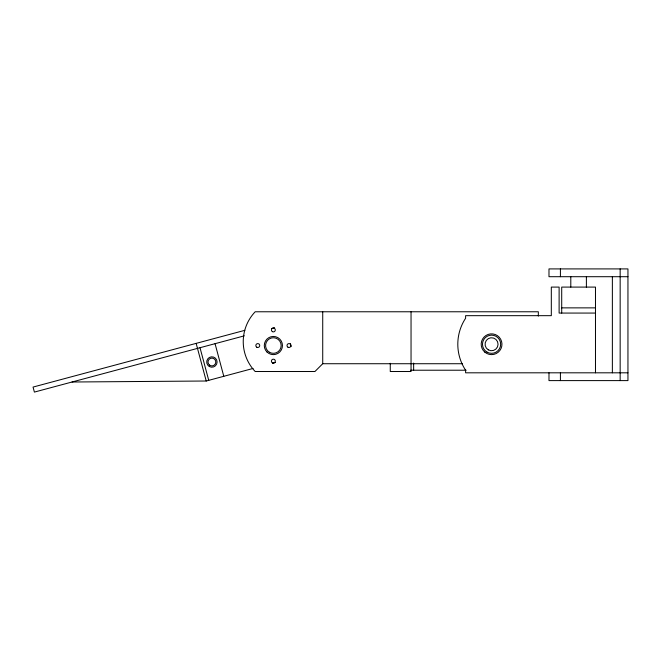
<?xml version="1.0" encoding="UTF-8"?>
<svg xmlns="http://www.w3.org/2000/svg" width="661" height="661" viewBox="0 0 661 661"><rect width="100%" height="100%" fill="white"/><g stroke="black" fill="none" stroke-linecap="round" stroke-linejoin="round"><path stroke-width="0.99" d="M462.37 363.724L322.725 363.724L314.933 371.515L255.187 371.515A43.312 43.312 0 0 1 255.187 311.769L538.335 311.769L538.335 316.098M244.859 330.318L33.05 387.073L34.397 392.089L244.33 335.838M271.646 328.517L274.579 327.732M72.032 382.008L206.232 381.009L253.064 368.458M272.58 363.228L275.513 362.443M627.95 276.703L548.985 276.703L548.985 268.911L627.95 268.911L627.95 380.604L548.985 380.604L548.985 372.812M561.71 307.869L595.478 307.869M595.478 313.066L559.115 313.066L559.115 287.089L551.315 287.089L551.315 315.669L465.6 315.669L465.6 318.263A47.187 47.187 0 0 0 465.6 370.218L465.6 372.812L627.95 372.812M410.613 370.218L466.112 370.218M290.344 343.637L291.137 346.604M215.056 343.687L223.79 376.307M200.002 347.719L208.736 380.339M196.143 343.373L206.232 381.009M620.158 268.911L620.158 380.604M612.367 276.703L612.367 372.812M595.478 372.812L595.478 287.089L561.71 287.089L561.71 313.066M586.39 276.703L586.39 287.089M570.798 276.703L570.798 287.089M560.412 268.911L560.412 276.703M560.412 372.812L560.412 380.604M413.646 363.087L413.646 370.218M411.043 311.769L411.043 371.515L390.263 371.515L390.263 363.286M322.725 311.769L322.725 363.724M209.463 365.054A3.9 3.9 0 0 0 215.75 362.6A3.9 3.9 0 0 0 210.479 358.378A3.9 3.9 0 0 0 209.463 365.054M269.473 352.288A7.792 7.792 0 0 0 281.165 345.538A7.792 7.792 0 0 0 269.473 338.787A7.792 7.792 0 0 0 269.473 352.288M209.297 366.508A5.197 5.197 0 0 0 217.089 362.013A5.197 5.197 0 0 0 209.297 357.51A5.197 5.197 0 0 0 209.297 366.508M287.981 347.223A1.95 1.95 0 0 0 290.906 345.538A1.95 1.95 0 0 0 287.981 343.852A1.95 1.95 0 0 0 287.981 347.223M488.322 349.867A6.494 6.494 0 0 0 498.063 344.241A6.494 6.494 0 0 0 488.322 338.614A6.494 6.494 0 0 0 488.322 349.867M487.025 352.115A9.089 9.089 0 0 0 500.666 344.241A9.089 9.089 0 0 0 487.025 336.366A9.089 9.089 0 0 0 487.025 352.115M266.978 351.999A9.089 9.089 0 0 0 282.164 347.843A9.089 9.089 0 0 0 270.969 336.771A9.089 9.089 0 0 0 266.978 351.999M272.398 362.815A1.95 1.95 0 0 0 275.315 361.129A1.95 1.95 0 0 0 272.398 359.435A1.95 1.95 0 0 0 272.398 362.815M256.807 347.223A1.95 1.95 0 0 0 259.732 345.538A1.95 1.95 0 0 0 256.807 343.852A1.95 1.95 0 0 0 256.807 347.223M272.398 331.64A1.95 1.95 0 0 0 275.315 329.955A1.95 1.95 0 0 0 272.398 328.269A1.95 1.95 0 0 0 272.398 331.64M484.827 352.139A10.394 10.394 0 0 0 501.79 346.133A10.394 10.394 0 0 0 488.107 334.449A10.394 10.394 0 0 0 484.827 352.139"/></g></svg>
